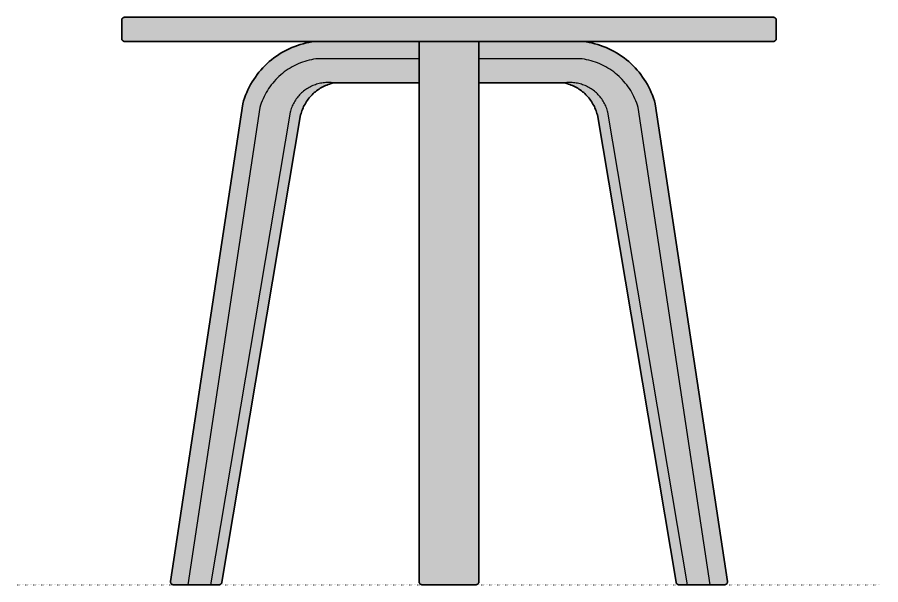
# Model space of a CAD drawing. Header units: millimetres. Extents: x 0 to 1410, y -723 to 390.
# Drawn here: x 0 to 594, y 0 to 390 of the extents above; entities that cross this region are included whole.
import ezdxf

# ---------------------------------------------------------------- set-up
doc = ezdxf.new("R2010")
doc.units = ezdxf.units.MM
doc.linetypes.add('Dots', pattern=[1, 0, -1])
doc.layers.add('Blocks', color=7, linetype='Continuous')
doc.layers.add('Blocks$Fill', color=7, linetype='Continuous', true_color=0xffffff)
for name, color, linetype, lineweight, true_color in [('Blocks$Inner', 7, 'Continuous', 25, 0x007f00), ('Blocks$Outline', 7, 'Continuous', 35, 0xff3f3f), ('Groud', 7, 'Dots', 25, 0x243775)]:
    doc.layers.add(name, color=color, linetype=linetype, lineweight=lineweight, true_color=true_color)

# ---------------------------------------------------------------- blocks, each defined once
blk = doc.blocks.new('Bella Coffee Table Ø45 Front')
at = {"layer": 'Blocks$Fill'}
blk.add_hatch(color=256, dxfattribs=at).paths.add_polyline_path([(486.56, 0.03), (486.62, 0.04), (486.69, 0.06), (486.76, 0.08), (486.82, 0.1), (486.89, 0.12), (486.95, 0.14), (487.02, 0.17), (487.08, 0.2), (487.14, 0.23), (487.2, 0.26), (487.26, 0.3), (487.32, 0.33), (487.38, 0.37), (487.43, 0.41), (487.49, 0.46), (487.54, 0.5), (487.59, 0.55), (487.64, 0.59), (487.69, 0.64), (487.73, 0.7), (487.78, 0.75), (487.82, 0.8), (487.86, 0.86), (487.9, 0.92), (487.93, 0.97), (487.97, 1.03), (488, 1.1), (488.03, 1.16), (488.06, 1.22), (488.08, 1.28), (488.11, 1.35), (488.13, 1.41), (488.15, 1.48), (488.16, 1.55), (488.18, 1.61), (488.19, 1.68), (488.2, 1.75), (488.21, 1.82), (488.21, 1.89), (488.21, 1.96), (488.21, 2.02), (488.21, 2.09), (488.21, 2.16), (488.2, 2.23), (488.19, 2.3), (438.55, 330.57), (437.98, 332.53), (437.34, 334.47), (436.63, 336.38), (435.86, 338.27), (435.02, 340.14), (434.12, 341.97), (433.16, 343.77), (432.13, 345.53), (431.04, 347.26), (429.9, 348.95), (428.69, 350.6), (427.43, 352.2), (426.11, 353.76), (424.74, 355.28), (423.32, 356.74), (421.85, 358.16), (420.33, 359.52), (418.76, 360.83), (417.15, 362.08), (415.49, 363.28), (413.8, 364.42), (412.06, 365.5), (410.29, 366.52), (408.49, 367.47), (406.65, 368.36), (404.79, 369.19), (402.89, 369.95), (400.97, 370.65), (399.03, 371.28), (397.07, 371.84), (395.08, 372.33), (393.09, 372.76), (391.07, 373.11), (389.05, 373.39), (519.8, 373.39), (519.87, 373.39), (519.94, 373.4), (520, 373.4), (520.07, 373.41), (520.14, 373.42), (520.21, 373.43), (520.27, 373.45), (520.34, 373.47), (520.4, 373.49), (520.47, 373.51), (520.53, 373.53), (520.6, 373.56), (520.66, 373.59), (520.72, 373.62), (520.78, 373.65), (520.84, 373.68), (520.9, 373.72), (520.95, 373.76), (521.01, 373.8), (521.06, 373.84), (521.11, 373.89), (521.16, 373.93), (521.21, 373.98), (521.26, 374.03), (521.31, 374.08), (521.35, 374.13), (521.39, 374.18), (521.43, 374.24), (521.47, 374.3), (521.51, 374.35), (521.54, 374.41), (521.57, 374.47), (521.61, 374.53), (521.63, 374.6), (521.66, 374.66), (521.68, 374.72), (521.71, 374.79), (521.72, 374.85), (521.74, 374.92), (521.76, 374.99), (521.77, 375.05), (521.78, 375.12), (521.79, 375.19), (521.79, 375.26), (521.8, 375.32), (521.8, 375.39), (521.8, 388), (521.8, 388.07), (521.79, 388.14), (521.79, 388.21), (521.78, 388.28), (521.77, 388.34), (521.76, 388.41), (521.74, 388.48), (521.72, 388.54), (521.71, 388.61), (521.68, 388.67), (521.66, 388.74), (521.63, 388.8), (521.61, 388.86), (521.57, 388.92), (521.54, 388.98), (521.51, 389.04), (521.47, 389.1), (521.43, 389.16), (521.39, 389.21), (521.35, 389.27), (521.31, 389.32), (521.26, 389.37), (521.21, 389.42), (521.16, 389.46), (521.11, 389.51), (521.06, 389.55), (521.01, 389.6), (520.95, 389.64), (520.9, 389.68), (520.84, 389.71), (520.78, 389.75), (520.72, 389.78), (520.66, 389.81), (520.6, 389.84), (520.53, 389.86), (520.47, 389.89), (520.4, 389.91), (520.34, 389.93), (520.27, 389.95), (520.21, 389.96), (520.14, 389.97), (520.07, 389.98), (520, 389.99), (519.94, 390), (519.87, 390), (519.8, 390), (296.8, 390), (73.8, 390), (73.73, 390), (73.66, 390), (73.59, 389.99), (73.53, 389.98), (73.46, 389.97), (73.39, 389.96), (73.33, 389.95), (73.26, 389.93), (73.19, 389.91), (73.13, 389.89), (73.07, 389.86), (73, 389.84), (72.94, 389.81), (72.88, 389.78), (72.82, 389.75), (72.76, 389.71), (72.7, 389.68), (72.65, 389.64), (72.59, 389.6), (72.54, 389.55), (72.48, 389.51), (72.43, 389.46), (72.38, 389.42), (72.34, 389.37), (72.29, 389.32), (72.25, 389.27), (72.21, 389.21), (72.16, 389.16), (72.13, 389.1), (72.09, 389.04), (72.06, 388.98), (72.02, 388.92), (71.99, 388.86), (71.96, 388.8), (71.94, 388.74), (71.91, 388.67), (71.89, 388.61), (71.87, 388.54), (71.86, 388.48), (71.84, 388.41), (71.83, 388.34), (71.82, 388.28), (71.81, 388.21), (71.8, 388.14), (71.8, 388.07), (71.8, 388), (71.8, 375.39), (71.8, 375.32), (71.8, 375.26), (71.81, 375.19), (71.82, 375.12), (71.83, 375.05), (71.84, 374.99), (71.86, 374.92), (71.87, 374.85), (71.89, 374.79), (71.91, 374.72), (71.94, 374.66), (71.96, 374.6), (71.99, 374.53), (72.02, 374.47), (72.06, 374.41), (72.09, 374.35), (72.13, 374.3), (72.16, 374.24), (72.21, 374.18), (72.25, 374.13), (72.29, 374.08), (72.34, 374.03), (72.38, 373.98), (72.43, 373.93), (72.48, 373.89), (72.54, 373.84), (72.59, 373.8), (72.65, 373.76), (72.7, 373.72), (72.76, 373.68), (72.82, 373.65), (72.88, 373.62), (72.94, 373.59), (73, 373.56), (73.07, 373.53), (73.13, 373.51), (73.19, 373.49), (73.26, 373.47), (73.33, 373.45), (73.39, 373.43), (73.46, 373.42), (73.53, 373.41), (73.59, 373.4), (73.66, 373.4), (73.73, 373.39), (73.8, 373.39), (204.55, 373.39), (202.52, 373.11), (200.51, 372.76), (198.51, 372.33), (196.53, 371.84), (194.57, 371.28), (192.63, 370.65), (190.71, 369.95), (188.81, 369.19), (186.95, 368.36), (185.11, 367.47), (183.3, 366.52), (181.53, 365.5), (179.8, 364.42), (178.11, 363.28), (176.45, 362.08), (174.84, 360.83), (173.27, 359.52), (171.75, 358.16), (170.28, 356.74), (168.86, 355.28), (167.49, 353.76), (166.17, 352.2), (164.91, 350.6), (163.7, 348.95), (162.55, 347.26), (161.47, 345.53), (160.44, 343.77), (159.48, 341.97), (158.57, 340.14), (157.74, 338.27), (156.96, 336.38), (156.26, 334.47), (155.62, 332.53), (155.05, 330.57), (105.41, 2.3), (105.4, 2.23), (105.39, 2.16), (105.39, 2.09), (105.38, 2.02), (105.38, 1.96), (105.39, 1.89), (105.39, 1.82), (105.4, 1.75), (105.41, 1.68), (105.42, 1.61), (105.43, 1.55), (105.45, 1.48), (105.47, 1.41), (105.49, 1.35), (105.52, 1.28), (105.54, 1.22), (105.57, 1.16), (105.6, 1.1), (105.63, 1.03), (105.67, 0.97), (105.7, 0.92), (105.74, 0.86), (105.78, 0.8), (105.82, 0.75), (105.87, 0.7), (105.91, 0.64), (105.96, 0.59), (106.01, 0.55), (106.06, 0.5), (106.11, 0.46), (106.17, 0.41), (106.22, 0.37), (106.28, 0.33), (106.34, 0.3), (106.4, 0.26), (106.46, 0.23), (106.52, 0.2), (106.58, 0.17), (106.64, 0.14), (106.71, 0.12), (106.77, 0.1), (106.84, 0.08), (106.91, 0.06), (106.97, 0.04), (107.04, 0.03), (107.11, 0.02), (107.18, 0.01), (107.25, 0), (107.31, 0), (107.38, 0), (138.75, 0), (138.82, 0), (138.89, 0), (138.95, 0.01), (139.02, 0.02), (139.09, 0.03), (139.16, 0.04), (139.22, 0.06), (139.29, 0.07), (139.36, 0.09), (139.42, 0.12), (139.49, 0.14), (139.55, 0.17), (139.61, 0.19), (139.67, 0.23), (139.73, 0.26), (139.79, 0.29), (139.85, 0.33), (139.91, 0.37), (139.96, 0.41), (140.01, 0.45), (140.07, 0.5), (140.12, 0.54), (140.17, 0.59), (140.21, 0.64), (140.26, 0.69), (140.3, 0.74), (140.35, 0.8), (140.39, 0.85), (140.42, 0.91), (140.46, 0.97), (140.5, 1.02), (140.53, 1.09), (140.56, 1.15), (140.59, 1.21), (140.61, 1.27), (140.64, 1.34), (140.66, 1.4), (140.68, 1.47), (140.69, 1.53), (140.71, 1.6), (140.72, 1.67), (194.8, 322.85), (195.07, 323.83), (195.36, 324.81), (195.69, 325.77), (196.05, 326.72), (196.44, 327.65), (196.87, 328.57), (197.32, 329.48), (197.81, 330.37), (198.32, 331.25), (198.87, 332.1), (199.44, 332.94), (200.04, 333.76), (200.67, 334.55), (201.33, 335.33), (202.01, 336.08), (202.72, 336.81), (203.45, 337.51), (204.21, 338.19), (204.98, 338.85), (205.78, 339.47), (206.6, 340.07), (207.44, 340.64), (208.3, 341.18), (209.18, 341.69), (210.07, 342.18), (210.98, 342.63), (211.9, 343.05), (212.84, 343.44), (213.79, 343.79), (214.75, 344.12), (215.73, 344.41), (216.71, 344.67), (217.7, 344.89), (276.31, 344.89), (276.31, 2), (276.31, 1.93), (276.31, 1.86), (276.32, 1.8), (276.33, 1.73), (276.34, 1.66), (276.35, 1.59), (276.36, 1.53), (276.38, 1.46), (276.4, 1.39), (276.42, 1.33), (276.45, 1.27), (276.47, 1.2), (276.5, 1.14), (276.53, 1.08), (276.56, 1.02), (276.6, 0.96), (276.64, 0.9), (276.67, 0.85), (276.71, 0.79), (276.76, 0.74), (276.8, 0.69), (276.85, 0.63), (276.89, 0.59), (276.94, 0.54), (276.99, 0.49), (277.05, 0.45), (277.1, 0.41), (277.15, 0.37), (277.21, 0.33), (277.27, 0.29), (277.33, 0.26), (277.39, 0.22), (277.45, 0.19), (277.51, 0.17), (277.57, 0.14), (277.64, 0.12), (277.7, 0.09), (277.77, 0.07), (277.83, 0.06), (277.9, 0.04), (277.97, 0.03), (278.04, 0.02), (278.1, 0.01), (278.17, 0), (278.24, 0), (278.31, 0), (296.8, 0), (315.29, 0), (315.36, 0), (315.43, 0), (315.49, 0.01), (315.56, 0.02), (315.63, 0.03), (315.7, 0.04), (315.76, 0.06), (315.83, 0.07), (315.9, 0.09), (315.96, 0.12), (316.02, 0.14), (316.09, 0.17), (316.15, 0.19), (316.21, 0.22), (316.27, 0.26), (316.33, 0.29), (316.39, 0.33), (316.44, 0.37), (316.5, 0.41), (316.55, 0.45), (316.6, 0.49), (316.66, 0.54), (316.7, 0.59), (316.75, 0.63), (316.8, 0.69), (316.84, 0.74), (316.88, 0.79), (316.92, 0.85), (316.96, 0.9), (317, 0.96), (317.03, 1.02), (317.07, 1.08), (317.1, 1.14), (317.12, 1.2), (317.15, 1.27), (317.17, 1.33), (317.2, 1.39), (317.22, 1.46), (317.23, 1.53), (317.25, 1.59), (317.26, 1.66), (317.27, 1.73), (317.28, 1.8), (317.29, 1.86), (317.29, 1.93), (317.29, 2), (317.29, 344.89), (375.9, 344.89), (376.89, 344.67), (377.87, 344.41), (378.84, 344.12), (379.81, 343.79), (380.76, 343.44), (381.69, 343.05), (382.62, 342.63), (383.53, 342.18), (384.42, 341.69), (385.3, 341.18), (386.16, 340.64), (387, 340.07), (387.82, 339.47), (388.61, 338.85), (389.39, 338.19), (390.15, 337.51), (390.88, 336.81), (391.59, 336.08), (392.27, 335.33), (392.92, 334.55), (393.55, 333.76), (394.15, 332.94), (394.73, 332.1), (395.27, 331.25), (395.79, 330.37), (396.28, 329.48), (396.73, 328.57), (397.15, 327.65), (397.55, 326.72), (397.91, 325.77), (398.24, 324.81), (398.53, 323.83), (398.79, 322.85), (452.88, 1.67), (452.89, 1.6), (452.9, 1.53), (452.92, 1.47), (452.94, 1.4), (452.96, 1.34), (452.99, 1.27), (453.01, 1.21), (453.04, 1.15), (453.07, 1.09), (453.1, 1.02), (453.14, 0.97), (453.17, 0.91), (453.21, 0.85), (453.25, 0.8), (453.29, 0.74), (453.34, 0.69), (453.38, 0.64), (453.43, 0.59), (453.48, 0.54), (453.53, 0.5), (453.58, 0.45), (453.64, 0.41), (453.69, 0.37), (453.75, 0.33), (453.81, 0.29), (453.87, 0.26), (453.93, 0.23), (453.99, 0.19), (454.05, 0.17), (454.11, 0.14), (454.18, 0.12), (454.24, 0.09), (454.31, 0.07), (454.37, 0.06), (454.44, 0.04), (454.51, 0.03), (454.58, 0.02), (454.64, 0.01), (454.71, 0), (454.78, 0), (454.85, 0), (486.21, 0), (486.28, 0), (486.35, 0), (486.42, 0.01), (486.49, 0.02)], flags=0)
at = {"layer": 'Blocks$Inner'}
blk.add_lwpolyline([(519.8, 390), (296.8, 390), (73.8, 390), (73.73, 390), (73.66, 390), (73.59, 389.99), (73.53, 389.98), (73.46, 389.97), (73.39, 389.96), (73.33, 389.95), (73.26, 389.93), (73.19, 389.91), (73.13, 389.89), (73.07, 389.86), (73, 389.84), (72.94, 389.81), (72.88, 389.78), (72.82, 389.75), (72.76, 389.71), (72.7, 389.68), (72.65, 389.64), (72.59, 389.6), (72.54, 389.55), (72.48, 389.51), (72.43, 389.46), (72.38, 389.42), (72.34, 389.37), (72.29, 389.32), (72.25, 389.27), (72.21, 389.21), (72.16, 389.16), (72.13, 389.1), (72.09, 389.04), (72.06, 388.98), (72.02, 388.92), (71.99, 388.86), (71.96, 388.8), (71.94, 388.74), (71.91, 388.67), (71.89, 388.61), (71.87, 388.54), (71.86, 388.48), (71.84, 388.41), (71.83, 388.34), (71.82, 388.28), (71.81, 388.21), (71.8, 388.14), (71.8, 388.07), (71.8, 388), (71.8, 375.39), (71.8, 375.32), (71.8, 375.26), (71.81, 375.19), (71.82, 375.12), (71.83, 375.05), (71.84, 374.99), (71.86, 374.92), (71.87, 374.85), (71.89, 374.79), (71.91, 374.72), (71.94, 374.66), (71.96, 374.6), (71.99, 374.53), (72.02, 374.47), (72.06, 374.41), (72.09, 374.35), (72.13, 374.3), (72.16, 374.24), (72.21, 374.18), (72.25, 374.13), (72.29, 374.08), (72.34, 374.03), (72.38, 373.98), (72.43, 373.93), (72.48, 373.89), (72.54, 373.84), (72.59, 373.8), (72.65, 373.76), (72.7, 373.72), (72.76, 373.68), (72.82, 373.65), (72.88, 373.62), (72.94, 373.59), (73, 373.56), (73.07, 373.53), (73.13, 373.51), (73.19, 373.49), (73.26, 373.47), (73.33, 373.45), (73.39, 373.43), (73.46, 373.42), (73.53, 373.41), (73.59, 373.4), (73.66, 373.4), (73.73, 373.39), (73.8, 373.39), (296.8, 373.39), (519.8, 373.39), (519.87, 373.39), (519.94, 373.4), (520, 373.4), (520.07, 373.41), (520.14, 373.42), (520.21, 373.43), (520.27, 373.45), (520.34, 373.47), (520.4, 373.49), (520.47, 373.51), (520.53, 373.53), (520.6, 373.56), (520.66, 373.59), (520.72, 373.62), (520.78, 373.65), (520.84, 373.68), (520.9, 373.72), (520.95, 373.76), (521.01, 373.8), (521.06, 373.84), (521.11, 373.89), (521.16, 373.93), (521.21, 373.98), (521.26, 374.03), (521.31, 374.08), (521.35, 374.13), (521.39, 374.18), (521.43, 374.24), (521.47, 374.3), (521.51, 374.35), (521.54, 374.41), (521.57, 374.47), (521.61, 374.53), (521.63, 374.6), (521.66, 374.66), (521.68, 374.72), (521.71, 374.79), (521.72, 374.85), (521.74, 374.92), (521.76, 374.99), (521.77, 375.05), (521.78, 375.12), (521.79, 375.19), (521.79, 375.26), (521.8, 375.32), (521.8, 375.39), (521.8, 388), (521.8, 388.07), (521.79, 388.14), (521.79, 388.21), (521.78, 388.28), (521.77, 388.34), (521.76, 388.41), (521.74, 388.48), (521.72, 388.54), (521.71, 388.61), (521.68, 388.67), (521.66, 388.74), (521.63, 388.8), (521.61, 388.86), (521.57, 388.92), (521.54, 388.98), (521.51, 389.04), (521.47, 389.1), (521.43, 389.16), (521.39, 389.21), (521.35, 389.27), (521.31, 389.32), (521.26, 389.37), (521.21, 389.42), (521.16, 389.46), (521.11, 389.51), (521.06, 389.55), (521.01, 389.6), (520.95, 389.64), (520.9, 389.68), (520.84, 389.71), (520.78, 389.75), (520.72, 389.78), (520.66, 389.81), (520.6, 389.84), (520.53, 389.86), (520.47, 389.89), (520.4, 389.91), (520.34, 389.93), (520.27, 389.95), (520.21, 389.96), (520.14, 389.97), (520.07, 389.98), (520, 389.99), (519.94, 390), (519.87, 390)], close=True, dxfattribs=at)
for points in [[(375.9, 344.89), (376.89, 344.67), (377.87, 344.41), (378.84, 344.12), (379.81, 343.79), (380.76, 343.44), (381.69, 343.05), (382.62, 342.63), (383.53, 342.18), (384.42, 341.69), (385.3, 341.18), (386.16, 340.64), (387, 340.07), (387.82, 339.47), (388.61, 338.85), (389.39, 338.19), (390.15, 337.51), (390.88, 336.81), (391.59, 336.08), (392.27, 335.33), (392.92, 334.55), (393.55, 333.76), (394.15, 332.94), (394.73, 332.1), (395.27, 331.25), (395.79, 330.37), (396.28, 329.48), (396.73, 328.57), (397.15, 327.65), (397.55, 326.72), (397.91, 325.77), (398.24, 324.81), (398.53, 323.83), (398.79, 322.85), (452.88, 1.67), (452.89, 1.6), (452.9, 1.53), (452.92, 1.47), (452.94, 1.4), (452.96, 1.34), (452.99, 1.27), (453.01, 1.21), (453.04, 1.15), (453.07, 1.09), (453.1, 1.02), (453.14, 0.97), (453.17, 0.91), (453.21, 0.85), (453.25, 0.8), (453.29, 0.74), (453.34, 0.69), (453.38, 0.64), (453.43, 0.59), (453.48, 0.54), (453.53, 0.5), (453.58, 0.45), (453.64, 0.41), (453.69, 0.37), (453.75, 0.33), (453.81, 0.29), (453.87, 0.26), (453.93, 0.23), (453.99, 0.19), (454.05, 0.17), (454.11, 0.14), (454.18, 0.12), (454.24, 0.09), (454.31, 0.07), (454.37, 0.06), (454.44, 0.04), (454.51, 0.03), (454.58, 0.02), (454.64, 0.01), (454.71, 0), (454.78, 0), (454.85, 0), (486.21, 0), (486.28, 0), (486.35, 0), (486.42, 0.01), (486.49, 0.02), (486.56, 0.03), (486.62, 0.04), (486.69, 0.06), (486.76, 0.08), (486.82, 0.1), (486.89, 0.12), (486.95, 0.14), (487.02, 0.17), (487.08, 0.2), (487.14, 0.23), (487.2, 0.26), (487.26, 0.3), (487.32, 0.33), (487.38, 0.37), (487.43, 0.41), (487.49, 0.46), (487.54, 0.5), (487.59, 0.55), (487.64, 0.59), (487.69, 0.64), (487.73, 0.7), (487.78, 0.75), (487.82, 0.8), (487.86, 0.86), (487.9, 0.92), (487.93, 0.97), (487.97, 1.03), (488, 1.1), (488.03, 1.16), (488.06, 1.22), (488.08, 1.28), (488.11, 1.35), (488.13, 1.41), (488.15, 1.48), (488.16, 1.55), (488.18, 1.61), (488.19, 1.68), (488.2, 1.75), (488.21, 1.82), (488.21, 1.89), (488.21, 1.96), (488.21, 2.02), (488.21, 2.09), (488.21, 2.16), (488.2, 2.23), (488.19, 2.3), (438.55, 330.57), (437.98, 332.53), (437.34, 334.47), (436.63, 336.38), (435.86, 338.27), (435.02, 340.14), (434.12, 341.97), (433.16, 343.77), (432.13, 345.53), (431.04, 347.26), (429.9, 348.95), (428.69, 350.6), (427.43, 352.2), (426.11, 353.76), (424.74, 355.28), (423.32, 356.74), (421.85, 358.16), (420.33, 359.52), (418.76, 360.83), (417.15, 362.08), (415.49, 363.28), (413.8, 364.42), (412.06, 365.5), (410.29, 366.52), (408.49, 367.47), (406.65, 368.36), (404.79, 369.19), (402.89, 369.95), (400.97, 370.65), (399.03, 371.28), (397.07, 371.84), (395.08, 372.33), (393.09, 372.76), (391.07, 373.11), (389.05, 373.39), (296.8, 373.39), (204.55, 373.39), (202.52, 373.11), (200.51, 372.76), (198.51, 372.33), (196.53, 371.84), (194.57, 371.28), (192.63, 370.65), (190.71, 369.95), (188.81, 369.19), (186.95, 368.36), (185.11, 367.47), (183.3, 366.52), (181.53, 365.5), (179.8, 364.42), (178.11, 363.28), (176.45, 362.08), (174.84, 360.83), (173.27, 359.52), (171.75, 358.16), (170.28, 356.74), (168.86, 355.28), (167.49, 353.76), (166.17, 352.2), (164.91, 350.6), (163.7, 348.95), (162.55, 347.26), (161.47, 345.53), (160.44, 343.77), (159.48, 341.97), (158.57, 340.14), (157.74, 338.27), (156.96, 336.38), (156.26, 334.47), (155.62, 332.53), (155.05, 330.57), (105.41, 2.3), (105.4, 2.23), (105.39, 2.16), (105.39, 2.09), (105.38, 2.02), (105.38, 1.96), (105.39, 1.89), (105.39, 1.82), (105.4, 1.75), (105.41, 1.68), (105.42, 1.61), (105.43, 1.55), (105.45, 1.48), (105.47, 1.41), (105.49, 1.35), (105.52, 1.28), (105.54, 1.22), (105.57, 1.16), (105.6, 1.1), (105.63, 1.03), (105.67, 0.97), (105.7, 0.92), (105.74, 0.86), (105.78, 0.8), (105.82, 0.75), (105.87, 0.7), (105.91, 0.64), (105.96, 0.59), (106.01, 0.55), (106.06, 0.5), (106.11, 0.46), (106.17, 0.41), (106.22, 0.37), (106.28, 0.33), (106.34, 0.3), (106.4, 0.26), (106.46, 0.23), (106.52, 0.2), (106.58, 0.17), (106.64, 0.14), (106.71, 0.12), (106.77, 0.1), (106.84, 0.08), (106.91, 0.06), (106.97, 0.04), (107.04, 0.03), (107.11, 0.02), (107.18, 0.01), (107.25, 0), (107.31, 0), (107.38, 0), (138.75, 0), (138.82, 0), (138.89, 0), (138.95, 0.01), (139.02, 0.02), (139.09, 0.03), (139.16, 0.04), (139.22, 0.06), (139.29, 0.07), (139.36, 0.09), (139.42, 0.12), (139.49, 0.14), (139.55, 0.17), (139.61, 0.19), (139.67, 0.23), (139.73, 0.26), (139.79, 0.29), (139.85, 0.33), (139.91, 0.37), (139.96, 0.41), (140.01, 0.45), (140.07, 0.5), (140.12, 0.54), (140.17, 0.59), (140.21, 0.64), (140.26, 0.69), (140.3, 0.74), (140.35, 0.8), (140.39, 0.85), (140.42, 0.91), (140.46, 0.97), (140.5, 1.02), (140.53, 1.09), (140.56, 1.15), (140.59, 1.21), (140.61, 1.27), (140.64, 1.34), (140.66, 1.4), (140.68, 1.47), (140.69, 1.53), (140.71, 1.6), (140.72, 1.67), (194.8, 322.85), (195.07, 323.83), (195.36, 324.81), (195.69, 325.77), (196.05, 326.72), (196.44, 327.65), (196.87, 328.57), (197.32, 329.48), (197.81, 330.37), (198.32, 331.25), (198.87, 332.1), (199.44, 332.94), (200.04, 333.76), (200.67, 334.55), (201.33, 335.33), (202.01, 336.08), (202.72, 336.81), (203.45, 337.51), (204.21, 338.19), (204.98, 338.85), (205.78, 339.47), (206.6, 340.07), (207.44, 340.64), (208.3, 341.18), (209.18, 341.69), (210.07, 342.18), (210.98, 342.63), (211.9, 343.05), (212.84, 343.44), (213.79, 343.79), (214.75, 344.12), (215.73, 344.41), (216.71, 344.67), (217.7, 344.89)], [(276.31, 2), (276.31, 373.39), (296.8, 373.39), (317.29, 373.39), (317.29, 2)], [(276.31, 373.39), (276.31, 2), (276.31, 1.93), (276.31, 1.86), (276.32, 1.8), (276.33, 1.73), (276.34, 1.66), (276.35, 1.59), (276.36, 1.53), (276.38, 1.46), (276.4, 1.39), (276.42, 1.33), (276.45, 1.27), (276.47, 1.2), (276.5, 1.14), (276.53, 1.08), (276.56, 1.02), (276.6, 0.96), (276.64, 0.9), (276.67, 0.85), (276.71, 0.79), (276.76, 0.74), (276.8, 0.69), (276.85, 0.63), (276.89, 0.59), (276.94, 0.54), (276.99, 0.49), (277.05, 0.45), (277.1, 0.41), (277.15, 0.37), (277.21, 0.33), (277.27, 0.29), (277.33, 0.26), (277.39, 0.22), (277.45, 0.19), (277.51, 0.17), (277.57, 0.14), (277.64, 0.12), (277.7, 0.09), (277.77, 0.07), (277.83, 0.06), (277.9, 0.04), (277.97, 0.03), (278.04, 0.02), (278.1, 0.01), (278.17, 0), (278.24, 0), (278.31, 0), (296.8, 0), (315.29, 0), (315.36, 0), (315.43, 0), (315.49, 0.01), (315.56, 0.02), (315.63, 0.03), (315.7, 0.04), (315.76, 0.06), (315.83, 0.07), (315.9, 0.09), (315.96, 0.12), (316.02, 0.14), (316.09, 0.17), (316.15, 0.19), (316.21, 0.22), (316.27, 0.26), (316.33, 0.29), (316.39, 0.33), (316.44, 0.37), (316.5, 0.41), (316.55, 0.45), (316.6, 0.49), (316.66, 0.54), (316.7, 0.59), (316.75, 0.63), (316.8, 0.69), (316.84, 0.74), (316.88, 0.79), (316.92, 0.85), (316.96, 0.9), (317, 0.96), (317.03, 1.02), (317.07, 1.08), (317.1, 1.14), (317.12, 1.2), (317.15, 1.27), (317.17, 1.33), (317.2, 1.39), (317.22, 1.46), (317.23, 1.53), (317.25, 1.59), (317.26, 1.66), (317.27, 1.73), (317.28, 1.8), (317.29, 1.86), (317.29, 1.93), (317.29, 2), (317.29, 373.39)], [(276.31, 361.39), (205.32, 361.39), (203.75, 361.15), (202.2, 360.86), (200.65, 360.51), (199.12, 360.11), (197.6, 359.66), (196.09, 359.15), (194.61, 358.6), (193.14, 357.99), (191.7, 357.34), (190.28, 356.64), (188.88, 355.89), (187.51, 355.09), (186.17, 354.25), (184.86, 353.36), (183.58, 352.43), (182.33, 351.45), (181.11, 350.44), (179.93, 349.38), (178.79, 348.28), (177.68, 347.15), (176.61, 345.97), (175.59, 344.77), (174.6, 343.52), (173.66, 342.25), (172.76, 340.94), (171.91, 339.61), (171.1, 338.24), (170.34, 336.85), (169.63, 335.44), (168.96, 334), (168.35, 332.54), (167.78, 331.06), (167.27, 329.56), (166.8, 328.05), (117.19, 0)], [(476.4, 0), (426.79, 328.05), (426.33, 329.56), (425.82, 331.06), (425.25, 332.54), (424.63, 334), (423.97, 335.44), (423.26, 336.85), (422.5, 338.24), (421.69, 339.61), (420.83, 340.94), (419.94, 342.25), (418.99, 343.52), (418.01, 344.77), (416.98, 345.97), (415.92, 347.15), (414.81, 348.28), (413.67, 349.38), (412.49, 350.44), (411.27, 351.45), (410.02, 352.43), (408.74, 353.36), (407.43, 354.25), (406.09, 355.09), (404.72, 355.89), (403.32, 356.64), (401.9, 357.34), (400.45, 357.99), (398.99, 358.6), (397.5, 359.15), (396, 359.66), (394.48, 360.11), (392.95, 360.51), (391.4, 360.86), (389.85, 361.15), (388.28, 361.39), (317.29, 361.39)], [(276.31, 344.89), (217.7, 344.89), (216.78, 345.01), (215.86, 345.1), (214.93, 345.15), (214.01, 345.17), (213.08, 345.16), (212.16, 345.12), (211.23, 345.05), (210.31, 344.95), (209.4, 344.81), (208.49, 344.65), (207.58, 344.45), (206.69, 344.22), (205.8, 343.96), (204.92, 343.68), (204.05, 343.36), (203.19, 343.01), (202.34, 342.63), (201.51, 342.23), (200.7, 341.79), (199.89, 341.33), (199.11, 340.84), (198.34, 340.33), (197.59, 339.79), (196.85, 339.22), (196.14, 338.63), (195.45, 338.01), (194.78, 337.37), (194.13, 336.71), (193.51, 336.03), (192.91, 335.32), (192.33, 334.6), (191.78, 333.86), (191.25, 333.1), (190.75, 332.32), (190.28, 331.52), (189.83, 330.71), (189.42, 329.88), (189.03, 329.04), (188.67, 328.19), (188.34, 327.32), (188.04, 326.45), (187.77, 325.56), (187.53, 324.67), (132.84, 0)], [(460.76, 0), (406.07, 324.67), (405.83, 325.56), (405.56, 326.45), (405.26, 327.32), (404.93, 328.19), (404.57, 329.04), (404.18, 329.88), (403.76, 330.71), (403.32, 331.52), (402.85, 332.32), (402.35, 333.1), (401.82, 333.86), (401.27, 334.6), (400.69, 335.32), (400.09, 336.03), (399.46, 336.71), (398.82, 337.37), (398.15, 338.01), (397.46, 338.63), (396.74, 339.22), (396.01, 339.79), (395.26, 340.33), (394.49, 340.84), (393.71, 341.33), (392.9, 341.79), (392.08, 342.23), (391.25, 342.63), (390.41, 343.01), (389.55, 343.36), (388.68, 343.68), (387.8, 343.96), (386.91, 344.22), (386.01, 344.45), (385.11, 344.65), (384.2, 344.81), (383.28, 344.95), (382.36, 345.05), (381.44, 345.12), (380.52, 345.16), (379.59, 345.17), (378.66, 345.15), (377.74, 345.1), (376.82, 345.01), (375.9, 344.89), (317.29, 344.89)]]:
    blk.add_lwpolyline(points, dxfattribs=at)
at = {"layer": 'Blocks$Outline'}
for points in [[(71.81, 388.21), (71.8, 388.14)], [(71.8, 388.14), (71.8, 388.07)], [(71.8, 388.07), (71.8, 388)], [(71.8, 388), (71.8, 375.39)], [(71.82, 388.28), (71.81, 388.21)], [(71.83, 388.34), (71.82, 388.28)], [(71.84, 388.41), (71.83, 388.34)], [(71.86, 388.48), (71.84, 388.41)], [(71.87, 388.54), (71.86, 388.48)], [(71.89, 388.61), (71.87, 388.54)], [(71.91, 388.67), (71.89, 388.61)], [(71.94, 388.74), (71.91, 388.67)], [(71.96, 388.8), (71.94, 388.74)], [(71.99, 388.86), (71.96, 388.8)], [(72.02, 388.92), (71.99, 388.86)], [(72.06, 388.98), (72.02, 388.92)], [(72.09, 389.04), (72.06, 388.98)], [(72.13, 389.1), (72.09, 389.04)], [(72.16, 389.16), (72.13, 389.1)], [(72.21, 389.21), (72.16, 389.16)], [(72.25, 389.27), (72.21, 389.21)], [(72.29, 389.32), (72.25, 389.27)], [(72.34, 389.37), (72.29, 389.32)], [(72.38, 389.42), (72.34, 389.37)], [(72.43, 389.46), (72.38, 389.42)], [(72.48, 389.51), (72.43, 389.46)], [(72.54, 389.55), (72.48, 389.51)], [(72.59, 389.6), (72.54, 389.55)], [(72.65, 389.64), (72.59, 389.6)], [(72.7, 389.68), (72.65, 389.64)], [(72.76, 389.71), (72.7, 389.68)], [(72.82, 389.75), (72.76, 389.71)], [(72.88, 389.78), (72.82, 389.75)], [(72.94, 389.81), (72.88, 389.78)], [(73, 389.84), (72.94, 389.81)], [(73.07, 389.86), (73, 389.84)], [(73.13, 389.89), (73.07, 389.86)], [(73.19, 389.91), (73.13, 389.89)], [(73.26, 389.93), (73.19, 389.91)], [(73.33, 389.95), (73.26, 389.93)], [(73.39, 389.96), (73.33, 389.95)], [(73.46, 389.97), (73.39, 389.96)], [(73.53, 389.98), (73.46, 389.97)], [(73.59, 389.99), (73.53, 389.98)], [(73.66, 390), (73.59, 389.99)], [(73.73, 390), (73.66, 390)], [(73.8, 390), (73.73, 390)], [(296.8, 390), (73.8, 390)], [(519.8, 390), (296.8, 390)], [(519.87, 390), (519.8, 390)], [(519.94, 390), (519.87, 390)], [(520, 389.99), (519.94, 390)], [(520.07, 389.98), (520, 389.99)], [(520.14, 389.97), (520.07, 389.98)], [(520.21, 389.96), (520.14, 389.97)], [(520.27, 389.95), (520.21, 389.96)], [(520.34, 389.93), (520.27, 389.95)], [(520.4, 389.91), (520.34, 389.93)], [(520.47, 389.89), (520.4, 389.91)], [(520.53, 389.86), (520.47, 389.89)], [(520.6, 389.84), (520.53, 389.86)], [(520.66, 389.81), (520.6, 389.84)], [(520.72, 389.78), (520.66, 389.81)], [(520.78, 389.75), (520.72, 389.78)], [(520.84, 389.71), (520.78, 389.75)], [(520.9, 389.68), (520.84, 389.71)], [(520.95, 389.64), (520.9, 389.68)], [(521.01, 389.6), (520.95, 389.64)], [(521.06, 389.55), (521.01, 389.6)], [(521.11, 389.51), (521.06, 389.55)], [(521.16, 389.46), (521.11, 389.51)], [(521.21, 389.42), (521.16, 389.46)], [(521.26, 389.37), (521.21, 389.42)], [(521.31, 389.32), (521.26, 389.37)], [(521.35, 389.27), (521.31, 389.32)], [(521.39, 389.21), (521.35, 389.27)], [(521.43, 389.16), (521.39, 389.21)], [(521.47, 389.1), (521.43, 389.16)], [(521.51, 389.04), (521.47, 389.1)], [(521.54, 388.98), (521.51, 389.04)], [(521.57, 388.92), (521.54, 388.98)], [(521.61, 388.86), (521.57, 388.92)], [(521.63, 388.8), (521.61, 388.86)], [(521.66, 388.74), (521.63, 388.8)], [(521.68, 388.67), (521.66, 388.74)], [(521.71, 388.61), (521.68, 388.67)], [(521.72, 388.54), (521.71, 388.61)], [(521.74, 388.48), (521.72, 388.54)], [(521.76, 388.41), (521.74, 388.48)], [(521.77, 388.34), (521.76, 388.41)], [(521.78, 388.28), (521.77, 388.34)], [(521.79, 388.21), (521.78, 388.28)], [(521.79, 388.14), (521.79, 388.21)], [(521.8, 388.07), (521.79, 388.14)], [(521.8, 388), (521.8, 388.07)], [(521.8, 375.39), (521.8, 388)], [(71.8, 375.39), (71.8, 375.32)], [(71.8, 375.32), (71.8, 375.26)], [(71.8, 375.26), (71.81, 375.19)], [(71.81, 375.19), (71.82, 375.12)], [(71.82, 375.12), (71.83, 375.05)], [(71.83, 375.05), (71.84, 374.99)], [(71.84, 374.99), (71.86, 374.92)], [(71.86, 374.92), (71.87, 374.85)], [(71.87, 374.85), (71.89, 374.79)], [(71.89, 374.79), (71.91, 374.72)], [(71.91, 374.72), (71.94, 374.66)], [(71.94, 374.66), (71.96, 374.6)], [(71.96, 374.6), (71.99, 374.53)], [(71.99, 374.53), (72.02, 374.47)], [(72.02, 374.47), (72.06, 374.41)], [(72.06, 374.41), (72.09, 374.35)], [(72.09, 374.35), (72.13, 374.3)], [(72.13, 374.3), (72.16, 374.24)], [(72.16, 374.24), (72.21, 374.18)], [(72.21, 374.18), (72.25, 374.13)], [(72.25, 374.13), (72.29, 374.08)], [(72.29, 374.08), (72.34, 374.03)], [(72.34, 374.03), (72.38, 373.98)], [(72.38, 373.98), (72.43, 373.93)], [(521.16, 373.93), (521.21, 373.98)], [(521.21, 373.98), (521.26, 374.03)], [(521.26, 374.03), (521.31, 374.08)], [(521.31, 374.08), (521.35, 374.13)], [(521.35, 374.13), (521.39, 374.18)], [(521.39, 374.18), (521.43, 374.24)], [(521.43, 374.24), (521.47, 374.3)], [(521.47, 374.3), (521.51, 374.35)], [(521.51, 374.35), (521.54, 374.41)], [(521.54, 374.41), (521.57, 374.47)], [(521.57, 374.47), (521.61, 374.53)], [(521.61, 374.53), (521.63, 374.6)], [(521.63, 374.6), (521.66, 374.66)], [(521.66, 374.66), (521.68, 374.72)], [(521.68, 374.72), (521.71, 374.79)], [(521.71, 374.79), (521.72, 374.85)], [(521.72, 374.85), (521.74, 374.92)], [(521.74, 374.92), (521.76, 374.99)], [(521.76, 374.99), (521.77, 375.05)], [(521.77, 375.05), (521.78, 375.12)], [(521.78, 375.12), (521.79, 375.19)], [(521.79, 375.26), (521.8, 375.32)], [(521.79, 375.19), (521.79, 375.26)], [(521.8, 375.32), (521.8, 375.39)], [(72.43, 373.93), (72.48, 373.89)], [(72.48, 373.89), (72.54, 373.84)], [(72.54, 373.84), (72.59, 373.8)], [(72.59, 373.8), (72.65, 373.76)], [(72.65, 373.76), (72.7, 373.72)], [(72.7, 373.72), (72.76, 373.68)], [(72.76, 373.68), (72.82, 373.65)], [(72.82, 373.65), (72.88, 373.62)], [(72.88, 373.62), (72.94, 373.59)], [(72.94, 373.59), (73, 373.56)], [(73, 373.56), (73.07, 373.53)], [(73.07, 373.53), (73.13, 373.51)], [(73.13, 373.51), (73.19, 373.49)], [(73.19, 373.49), (73.26, 373.47)], [(73.26, 373.47), (73.33, 373.45)], [(73.33, 373.45), (73.39, 373.43)], [(73.39, 373.43), (73.46, 373.42)], [(73.46, 373.42), (73.53, 373.41)], [(73.53, 373.41), (73.59, 373.4)], [(73.59, 373.4), (73.66, 373.4)], [(73.66, 373.4), (73.73, 373.39)], [(73.73, 373.39), (73.8, 373.39)], [(73.8, 373.39), (204.55, 373.39)], [(186.95, 368.36), (185.11, 367.47)], [(188.81, 369.19), (186.95, 368.36)], [(190.71, 369.95), (188.81, 369.19)], [(192.63, 370.65), (190.71, 369.95)], [(194.57, 371.28), (192.63, 370.65)], [(196.53, 371.84), (194.57, 371.28)], [(198.51, 372.33), (196.53, 371.84)], [(200.51, 372.76), (198.51, 372.33)], [(202.52, 373.11), (200.51, 372.76)], [(204.55, 373.39), (202.52, 373.11)], [(391.07, 373.11), (389.05, 373.39)], [(389.05, 373.39), (519.8, 373.39)], [(393.09, 372.76), (391.07, 373.11)], [(395.08, 372.33), (393.09, 372.76)], [(397.07, 371.84), (395.08, 372.33)], [(399.03, 371.28), (397.07, 371.84)], [(400.97, 370.65), (399.03, 371.28)], [(402.89, 369.95), (400.97, 370.65)], [(404.79, 369.19), (402.89, 369.95)], [(406.65, 368.36), (404.79, 369.19)], [(408.49, 367.47), (406.65, 368.36)], [(519.8, 373.39), (519.87, 373.39)], [(519.87, 373.39), (519.94, 373.4)], [(519.94, 373.4), (520, 373.4)], [(520, 373.4), (520.07, 373.41)], [(520.07, 373.41), (520.14, 373.42)], [(520.14, 373.42), (520.21, 373.43)], [(520.21, 373.43), (520.27, 373.45)], [(520.27, 373.45), (520.34, 373.47)], [(520.34, 373.47), (520.4, 373.49)], [(520.4, 373.49), (520.47, 373.51)], [(520.47, 373.51), (520.53, 373.53)], [(520.53, 373.53), (520.6, 373.56)], [(520.6, 373.56), (520.66, 373.59)], [(520.66, 373.59), (520.72, 373.62)], [(520.72, 373.62), (520.78, 373.65)], [(520.78, 373.65), (520.84, 373.68)], [(520.84, 373.68), (520.9, 373.72)], [(520.9, 373.72), (520.95, 373.76)], [(520.95, 373.76), (521.01, 373.8)], [(521.01, 373.8), (521.06, 373.84)], [(521.06, 373.84), (521.11, 373.89)], [(521.11, 373.89), (521.16, 373.93)], [(178.11, 363.28), (176.45, 362.08)], [(179.8, 364.42), (178.11, 363.28)], [(181.53, 365.5), (179.8, 364.42)], [(183.3, 366.52), (181.53, 365.5)], [(185.11, 367.47), (183.3, 366.52)], [(410.29, 366.52), (408.49, 367.47)], [(412.06, 365.5), (410.29, 366.52)], [(413.8, 364.42), (412.06, 365.5)], [(415.49, 363.28), (413.8, 364.42)], [(417.15, 362.08), (415.49, 363.28)], [(170.28, 356.74), (168.86, 355.28)], [(171.75, 358.16), (170.28, 356.74)], [(173.27, 359.52), (171.75, 358.16)], [(174.84, 360.83), (173.27, 359.52)], [(176.45, 362.08), (174.84, 360.83)], [(418.76, 360.83), (417.15, 362.08)], [(420.33, 359.52), (418.76, 360.83)], [(421.85, 358.16), (420.33, 359.52)], [(423.32, 356.74), (421.85, 358.16)], [(424.74, 355.28), (423.32, 356.74)], [(164.91, 350.6), (163.7, 348.95)], [(166.17, 352.2), (164.91, 350.6)], [(167.49, 353.76), (166.17, 352.2)], [(168.86, 355.28), (167.49, 353.76)], [(426.11, 353.76), (424.74, 355.28)], [(427.43, 352.2), (426.11, 353.76)], [(428.69, 350.6), (427.43, 352.2)], [(429.9, 348.95), (428.69, 350.6)], [(161.47, 345.53), (160.44, 343.77)], [(162.55, 347.26), (161.47, 345.53)], [(163.7, 348.95), (162.55, 347.26)], [(214.75, 344.12), (215.73, 344.41)], [(215.73, 344.41), (216.71, 344.67)], [(216.71, 344.67), (217.7, 344.89)], [(217.7, 344.89), (276.31, 344.89)], [(276.31, 344.89), (276.31, 2)], [(317.29, 2), (317.29, 344.89)], [(317.29, 344.89), (375.9, 344.89)], [(375.9, 344.89), (376.89, 344.67)], [(376.89, 344.67), (377.87, 344.41)], [(377.87, 344.41), (378.84, 344.12)], [(431.04, 347.26), (429.9, 348.95)], [(432.13, 345.53), (431.04, 347.26)], [(433.16, 343.77), (432.13, 345.53)], [(158.57, 340.14), (157.74, 338.27)], [(159.48, 341.97), (158.57, 340.14)], [(160.44, 343.77), (159.48, 341.97)], [(204.21, 338.19), (204.98, 338.85)], [(204.98, 338.85), (205.78, 339.47)], [(205.78, 339.47), (206.6, 340.07)], [(206.6, 340.07), (207.44, 340.64)], [(207.44, 340.64), (208.3, 341.18)], [(208.3, 341.18), (209.18, 341.69)], [(209.18, 341.69), (210.07, 342.18)], [(210.07, 342.18), (210.98, 342.63)], [(210.98, 342.63), (211.9, 343.05)], [(211.9, 343.05), (212.84, 343.44)], [(212.84, 343.44), (213.79, 343.79)], [(213.79, 343.79), (214.75, 344.12)], [(378.84, 344.12), (379.81, 343.79)], [(379.81, 343.79), (380.76, 343.44)], [(380.76, 343.44), (381.69, 343.05)], [(381.69, 343.05), (382.62, 342.63)], [(382.62, 342.63), (383.53, 342.18)], [(383.53, 342.18), (384.42, 341.69)], [(384.42, 341.69), (385.3, 341.18)], [(385.3, 341.18), (386.16, 340.64)], [(386.16, 340.64), (387, 340.07)], [(387, 340.07), (387.82, 339.47)], [(387.82, 339.47), (388.61, 338.85)], [(388.61, 338.85), (389.39, 338.19)], [(434.12, 341.97), (433.16, 343.77)], [(435.02, 340.14), (434.12, 341.97)], [(435.86, 338.27), (435.02, 340.14)], [(155.62, 332.53), (155.05, 330.57)], [(156.26, 334.47), (155.62, 332.53)], [(156.96, 336.38), (156.26, 334.47)], [(157.74, 338.27), (156.96, 336.38)], [(198.87, 332.1), (199.44, 332.94)], [(199.44, 332.94), (200.04, 333.76)], [(200.04, 333.76), (200.67, 334.55)], [(200.67, 334.55), (201.33, 335.33)], [(201.33, 335.33), (202.01, 336.08)], [(202.01, 336.08), (202.72, 336.81)], [(202.72, 336.81), (203.45, 337.51)], [(203.45, 337.51), (204.21, 338.19)], [(389.39, 338.19), (390.15, 337.51)], [(390.15, 337.51), (390.88, 336.81)], [(390.88, 336.81), (391.59, 336.08)], [(391.59, 336.08), (392.27, 335.33)], [(392.27, 335.33), (392.92, 334.55)], [(392.92, 334.55), (393.55, 333.76)], [(393.55, 333.76), (394.15, 332.94)], [(394.15, 332.94), (394.73, 332.1)], [(436.63, 336.38), (435.86, 338.27)], [(437.34, 334.47), (436.63, 336.38)], [(437.98, 332.53), (437.34, 334.47)], [(438.55, 330.57), (437.98, 332.53)], [(155.05, 330.57), (105.41, 2.3)], [(195.69, 325.77), (196.05, 326.72)], [(196.05, 326.72), (196.44, 327.65)], [(196.44, 327.65), (196.87, 328.57)], [(196.87, 328.57), (197.32, 329.48)], [(197.32, 329.48), (197.81, 330.37)], [(197.81, 330.37), (198.32, 331.25)], [(198.32, 331.25), (198.87, 332.1)], [(394.73, 332.1), (395.27, 331.25)], [(395.27, 331.25), (395.79, 330.37)], [(395.79, 330.37), (396.28, 329.48)], [(396.28, 329.48), (396.73, 328.57)], [(396.73, 328.57), (397.15, 327.65)], [(397.15, 327.65), (397.55, 326.72)], [(397.55, 326.72), (397.91, 325.77)], [(488.19, 2.3), (438.55, 330.57)], [(140.72, 1.67), (194.8, 322.85)], [(194.8, 322.85), (195.07, 323.83)], [(195.07, 323.83), (195.36, 324.81)], [(195.36, 324.81), (195.69, 325.77)], [(397.91, 325.77), (398.24, 324.81)], [(398.24, 324.81), (398.53, 323.83)], [(398.53, 323.83), (398.79, 322.85)], [(398.79, 322.85), (452.88, 1.67)], [(105.39, 2.09), (105.38, 2.02)], [(105.38, 2.02), (105.38, 1.96)], [(105.38, 1.96), (105.39, 1.89)], [(105.4, 2.23), (105.39, 2.16)], [(105.39, 2.16), (105.39, 2.09)], [(105.39, 1.89), (105.39, 1.82)], [(105.39, 1.82), (105.4, 1.75)], [(105.41, 2.3), (105.4, 2.23)], [(105.4, 1.75), (105.41, 1.68)], [(105.41, 1.68), (105.42, 1.61)], [(105.42, 1.61), (105.43, 1.55)], [(105.43, 1.55), (105.45, 1.48)], [(105.45, 1.48), (105.47, 1.41)], [(105.47, 1.41), (105.49, 1.35)], [(105.49, 1.35), (105.52, 1.28)], [(105.52, 1.28), (105.54, 1.22)], [(105.54, 1.22), (105.57, 1.16)], [(105.57, 1.16), (105.6, 1.1)], [(105.6, 1.1), (105.63, 1.03)], [(105.63, 1.03), (105.67, 0.97)], [(105.67, 0.97), (105.7, 0.92)], [(105.7, 0.92), (105.74, 0.86)], [(105.74, 0.86), (105.78, 0.8)], [(105.78, 0.8), (105.82, 0.75)], [(105.82, 0.75), (105.87, 0.7)], [(105.87, 0.7), (105.91, 0.64)], [(105.91, 0.64), (105.96, 0.59)], [(105.96, 0.59), (106.01, 0.55)], [(106.01, 0.55), (106.06, 0.5)], [(106.06, 0.5), (106.11, 0.46)], [(106.11, 0.46), (106.17, 0.41)], [(106.17, 0.41), (106.22, 0.37)], [(106.22, 0.37), (106.28, 0.33)], [(106.28, 0.33), (106.34, 0.3)], [(106.34, 0.3), (106.4, 0.26)], [(106.4, 0.26), (106.46, 0.23)], [(106.46, 0.23), (106.52, 0.2)], [(106.52, 0.2), (106.58, 0.17)], [(106.58, 0.17), (106.64, 0.14)], [(106.64, 0.14), (106.71, 0.12)], [(106.71, 0.12), (106.77, 0.1)], [(106.77, 0.1), (106.84, 0.08)], [(106.84, 0.08), (106.91, 0.06)], [(106.91, 0.06), (106.97, 0.04)], [(106.97, 0.04), (107.04, 0.03)], [(107.04, 0.03), (107.11, 0.02)], [(107.11, 0.02), (107.18, 0.01)], [(107.18, 0.01), (107.25, 0)], [(107.25, 0), (107.31, 0)], [(107.31, 0), (107.38, 0)], [(138.75, 0), (138.82, 0)], [(138.82, 0), (138.89, 0)], [(138.89, 0), (138.95, 0.01)], [(138.95, 0.01), (139.02, 0.02)], [(139.02, 0.02), (139.09, 0.03)], [(139.09, 0.03), (139.16, 0.04)], [(139.16, 0.04), (139.22, 0.06)], [(139.22, 0.06), (139.29, 0.07)], [(139.29, 0.07), (139.36, 0.09)], [(139.36, 0.09), (139.42, 0.12)], [(139.42, 0.12), (139.49, 0.14)], [(139.49, 0.14), (139.55, 0.17)], [(139.55, 0.17), (139.61, 0.19)], [(139.61, 0.19), (139.67, 0.23)], [(139.67, 0.23), (139.73, 0.26)], [(139.73, 0.26), (139.79, 0.29)], [(139.79, 0.29), (139.85, 0.33)], [(139.85, 0.33), (139.91, 0.37)], [(139.91, 0.37), (139.96, 0.41)], [(139.96, 0.41), (140.01, 0.45)], [(140.01, 0.45), (140.07, 0.5)], [(140.07, 0.5), (140.12, 0.54)], [(140.12, 0.54), (140.17, 0.59)], [(140.17, 0.59), (140.21, 0.64)], [(140.21, 0.64), (140.26, 0.69)], [(140.26, 0.69), (140.3, 0.74)], [(140.3, 0.74), (140.35, 0.8)], [(140.35, 0.8), (140.39, 0.85)], [(140.39, 0.85), (140.42, 0.91)], [(140.42, 0.91), (140.46, 0.97)], [(140.46, 0.97), (140.5, 1.02)], [(140.5, 1.02), (140.53, 1.09)], [(140.53, 1.09), (140.56, 1.15)], [(140.56, 1.15), (140.59, 1.21)], [(140.59, 1.21), (140.61, 1.27)], [(140.61, 1.27), (140.64, 1.34)], [(140.64, 1.34), (140.66, 1.4)], [(140.66, 1.4), (140.68, 1.47)], [(140.68, 1.47), (140.69, 1.53)], [(140.69, 1.53), (140.71, 1.6)], [(140.71, 1.6), (140.72, 1.67)], [(276.31, 2), (276.31, 1.93)], [(276.31, 1.93), (276.31, 1.86)], [(276.31, 1.86), (276.32, 1.8)], [(276.32, 1.8), (276.33, 1.73)], [(276.33, 1.73), (276.34, 1.66)], [(276.34, 1.66), (276.35, 1.59)], [(276.35, 1.59), (276.36, 1.53)], [(276.36, 1.53), (276.38, 1.46)], [(276.38, 1.46), (276.4, 1.39)], [(276.4, 1.39), (276.42, 1.33)], [(276.42, 1.33), (276.45, 1.27)], [(276.45, 1.27), (276.47, 1.2)], [(276.47, 1.2), (276.5, 1.14)], [(276.5, 1.14), (276.53, 1.08)], [(276.53, 1.08), (276.56, 1.02)], [(276.56, 1.02), (276.6, 0.96)], [(276.6, 0.96), (276.64, 0.9)], [(276.64, 0.9), (276.67, 0.85)], [(276.67, 0.85), (276.71, 0.79)], [(276.71, 0.79), (276.76, 0.74)], [(276.76, 0.74), (276.8, 0.69)], [(276.8, 0.69), (276.85, 0.63)], [(276.85, 0.63), (276.89, 0.59)], [(276.89, 0.59), (276.94, 0.54)], [(276.94, 0.54), (276.99, 0.49)], [(276.99, 0.49), (277.05, 0.45)], [(277.05, 0.45), (277.1, 0.41)], [(277.1, 0.41), (277.15, 0.37)], [(277.15, 0.37), (277.21, 0.33)], [(277.21, 0.33), (277.27, 0.29)], [(277.27, 0.29), (277.33, 0.26)], [(277.33, 0.26), (277.39, 0.22)], [(277.39, 0.22), (277.45, 0.19)], [(277.45, 0.19), (277.51, 0.17)], [(277.51, 0.17), (277.57, 0.14)], [(277.57, 0.14), (277.64, 0.12)], [(277.64, 0.12), (277.7, 0.09)], [(277.7, 0.09), (277.77, 0.07)], [(277.77, 0.07), (277.83, 0.06)], [(277.83, 0.06), (277.9, 0.04)], [(277.9, 0.04), (277.97, 0.03)], [(277.97, 0.03), (278.04, 0.02)], [(278.04, 0.02), (278.1, 0.01)], [(278.1, 0.01), (278.17, 0)], [(278.17, 0), (278.24, 0)], [(278.24, 0), (278.31, 0)], [(278.31, 0), (296.8, 0)], [(296.8, 0), (315.29, 0)], [(315.29, 0), (315.36, 0)], [(315.36, 0), (315.43, 0)], [(315.43, 0), (315.49, 0.01)], [(315.49, 0.01), (315.56, 0.02)], [(315.56, 0.02), (315.63, 0.03)], [(315.63, 0.03), (315.7, 0.04)], [(315.7, 0.04), (315.76, 0.06)], [(315.76, 0.06), (315.83, 0.07)], [(315.83, 0.07), (315.9, 0.09)], [(315.9, 0.09), (315.96, 0.12)], [(315.96, 0.12), (316.02, 0.14)], [(316.02, 0.14), (316.09, 0.17)], [(316.09, 0.17), (316.15, 0.19)], [(316.15, 0.19), (316.21, 0.22)], [(316.21, 0.22), (316.27, 0.26)], [(316.27, 0.26), (316.33, 0.29)], [(316.33, 0.29), (316.39, 0.33)], [(316.39, 0.33), (316.44, 0.37)], [(316.44, 0.37), (316.5, 0.41)], [(316.5, 0.41), (316.55, 0.45)], [(316.55, 0.45), (316.6, 0.49)], [(316.6, 0.49), (316.66, 0.54)], [(316.66, 0.54), (316.7, 0.59)], [(316.7, 0.59), (316.75, 0.63)], [(316.75, 0.63), (316.8, 0.69)], [(316.8, 0.69), (316.84, 0.74)], [(316.84, 0.74), (316.88, 0.79)], [(316.88, 0.79), (316.92, 0.85)], [(316.92, 0.85), (316.96, 0.9)], [(316.96, 0.9), (317, 0.96)], [(317, 0.96), (317.03, 1.02)], [(317.03, 1.02), (317.07, 1.08)], [(317.07, 1.08), (317.1, 1.14)], [(317.1, 1.14), (317.12, 1.2)], [(317.12, 1.2), (317.15, 1.27)], [(317.15, 1.27), (317.17, 1.33)], [(317.17, 1.33), (317.2, 1.39)], [(317.2, 1.39), (317.22, 1.46)], [(317.22, 1.46), (317.23, 1.53)], [(317.23, 1.53), (317.25, 1.59)], [(317.25, 1.59), (317.26, 1.66)], [(317.26, 1.66), (317.27, 1.73)], [(317.27, 1.73), (317.28, 1.8)], [(317.28, 1.8), (317.29, 1.86)], [(317.29, 1.93), (317.29, 2)], [(317.29, 1.86), (317.29, 1.93)], [(452.88, 1.67), (452.89, 1.6)], [(452.89, 1.6), (452.9, 1.53)], [(452.9, 1.53), (452.92, 1.47)], [(452.92, 1.47), (452.94, 1.4)], [(452.94, 1.4), (452.96, 1.34)], [(452.96, 1.34), (452.99, 1.27)], [(452.99, 1.27), (453.01, 1.21)], [(453.01, 1.21), (453.04, 1.15)], [(453.04, 1.15), (453.07, 1.09)], [(453.07, 1.09), (453.1, 1.02)], [(453.1, 1.02), (453.14, 0.97)], [(453.14, 0.97), (453.17, 0.91)], [(453.17, 0.91), (453.21, 0.85)], [(453.21, 0.85), (453.25, 0.8)], [(453.25, 0.8), (453.29, 0.74)], [(453.29, 0.74), (453.34, 0.69)], [(453.34, 0.69), (453.38, 0.64)], [(453.38, 0.64), (453.43, 0.59)], [(453.43, 0.59), (453.48, 0.54)], [(453.48, 0.54), (453.53, 0.5)], [(453.53, 0.5), (453.58, 0.45)], [(453.58, 0.45), (453.64, 0.41)], [(453.64, 0.41), (453.69, 0.37)], [(453.69, 0.37), (453.75, 0.33)], [(453.75, 0.33), (453.81, 0.29)], [(453.81, 0.29), (453.87, 0.26)], [(453.87, 0.26), (453.93, 0.23)], [(453.93, 0.23), (453.99, 0.19)], [(453.99, 0.19), (454.05, 0.17)], [(454.05, 0.17), (454.11, 0.14)], [(454.11, 0.14), (454.18, 0.12)], [(454.18, 0.12), (454.24, 0.09)], [(454.24, 0.09), (454.31, 0.07)], [(454.31, 0.07), (454.37, 0.06)], [(454.37, 0.06), (454.44, 0.04)], [(454.44, 0.04), (454.51, 0.03)], [(454.51, 0.03), (454.58, 0.02)], [(454.58, 0.02), (454.64, 0.01)], [(454.64, 0.01), (454.71, 0)], [(454.71, 0), (454.78, 0)], [(454.78, 0), (454.85, 0)], [(486.21, 0), (486.28, 0)], [(486.28, 0), (486.35, 0)], [(486.35, 0), (486.42, 0.01)], [(486.42, 0.01), (486.49, 0.02)], [(486.49, 0.02), (486.56, 0.03)], [(486.56, 0.03), (486.62, 0.04)], [(486.62, 0.04), (486.69, 0.06)], [(486.69, 0.06), (486.76, 0.08)], [(486.76, 0.08), (486.82, 0.1)], [(486.82, 0.1), (486.89, 0.12)], [(486.89, 0.12), (486.95, 0.14)], [(486.95, 0.14), (487.02, 0.17)], [(487.02, 0.17), (487.08, 0.2)], [(487.08, 0.2), (487.14, 0.23)], [(487.14, 0.23), (487.2, 0.26)], [(487.2, 0.26), (487.26, 0.3)], [(487.26, 0.3), (487.32, 0.33)], [(487.32, 0.33), (487.38, 0.37)], [(487.38, 0.37), (487.43, 0.41)], [(487.43, 0.41), (487.49, 0.46)], [(487.49, 0.46), (487.54, 0.5)], [(487.54, 0.5), (487.59, 0.55)], [(487.59, 0.55), (487.64, 0.59)], [(487.64, 0.59), (487.69, 0.64)], [(487.69, 0.64), (487.73, 0.7)], [(487.73, 0.7), (487.78, 0.75)], [(487.78, 0.75), (487.82, 0.8)], [(487.82, 0.8), (487.86, 0.86)], [(487.86, 0.86), (487.9, 0.92)], [(487.9, 0.92), (487.93, 0.97)], [(487.93, 0.97), (487.97, 1.03)], [(487.97, 1.03), (488, 1.1)], [(488, 1.1), (488.03, 1.16)], [(488.03, 1.16), (488.06, 1.22)], [(488.06, 1.22), (488.08, 1.28)], [(488.08, 1.28), (488.11, 1.35)], [(488.11, 1.35), (488.13, 1.41)], [(488.13, 1.41), (488.15, 1.48)], [(488.15, 1.48), (488.16, 1.55)], [(488.16, 1.55), (488.18, 1.61)], [(488.18, 1.61), (488.19, 1.68)], [(488.2, 2.23), (488.19, 2.3)], [(488.19, 1.68), (488.2, 1.75)], [(488.21, 2.16), (488.2, 2.23)], [(488.2, 1.75), (488.21, 1.82)], [(488.21, 2.09), (488.21, 2.16)], [(488.21, 2.02), (488.21, 2.09)], [(488.21, 1.96), (488.21, 2.02)], [(488.21, 1.89), (488.21, 1.96)], [(488.21, 1.82), (488.21, 1.89)], [(107.38, 0), (138.75, 0)], [(454.85, 0), (486.21, 0)]]:
    blk.add_lwpolyline(points, dxfattribs=at)

msp = doc.modelspace()

# ---------------------------------------------------------------- linework, layer by layer
at = {"layer": 'Groud'}
msp.add_lwpolyline([(0, 0), (593.6, 0)], dxfattribs=at)

# ---------------------------------------------------------------- block references
at = {"layer": 'Blocks'}
msp.add_blockref('Bella Coffee Table Ø45 Front', (0, 0), dxfattribs=at)

doc.saveas('drawing.dxf')
